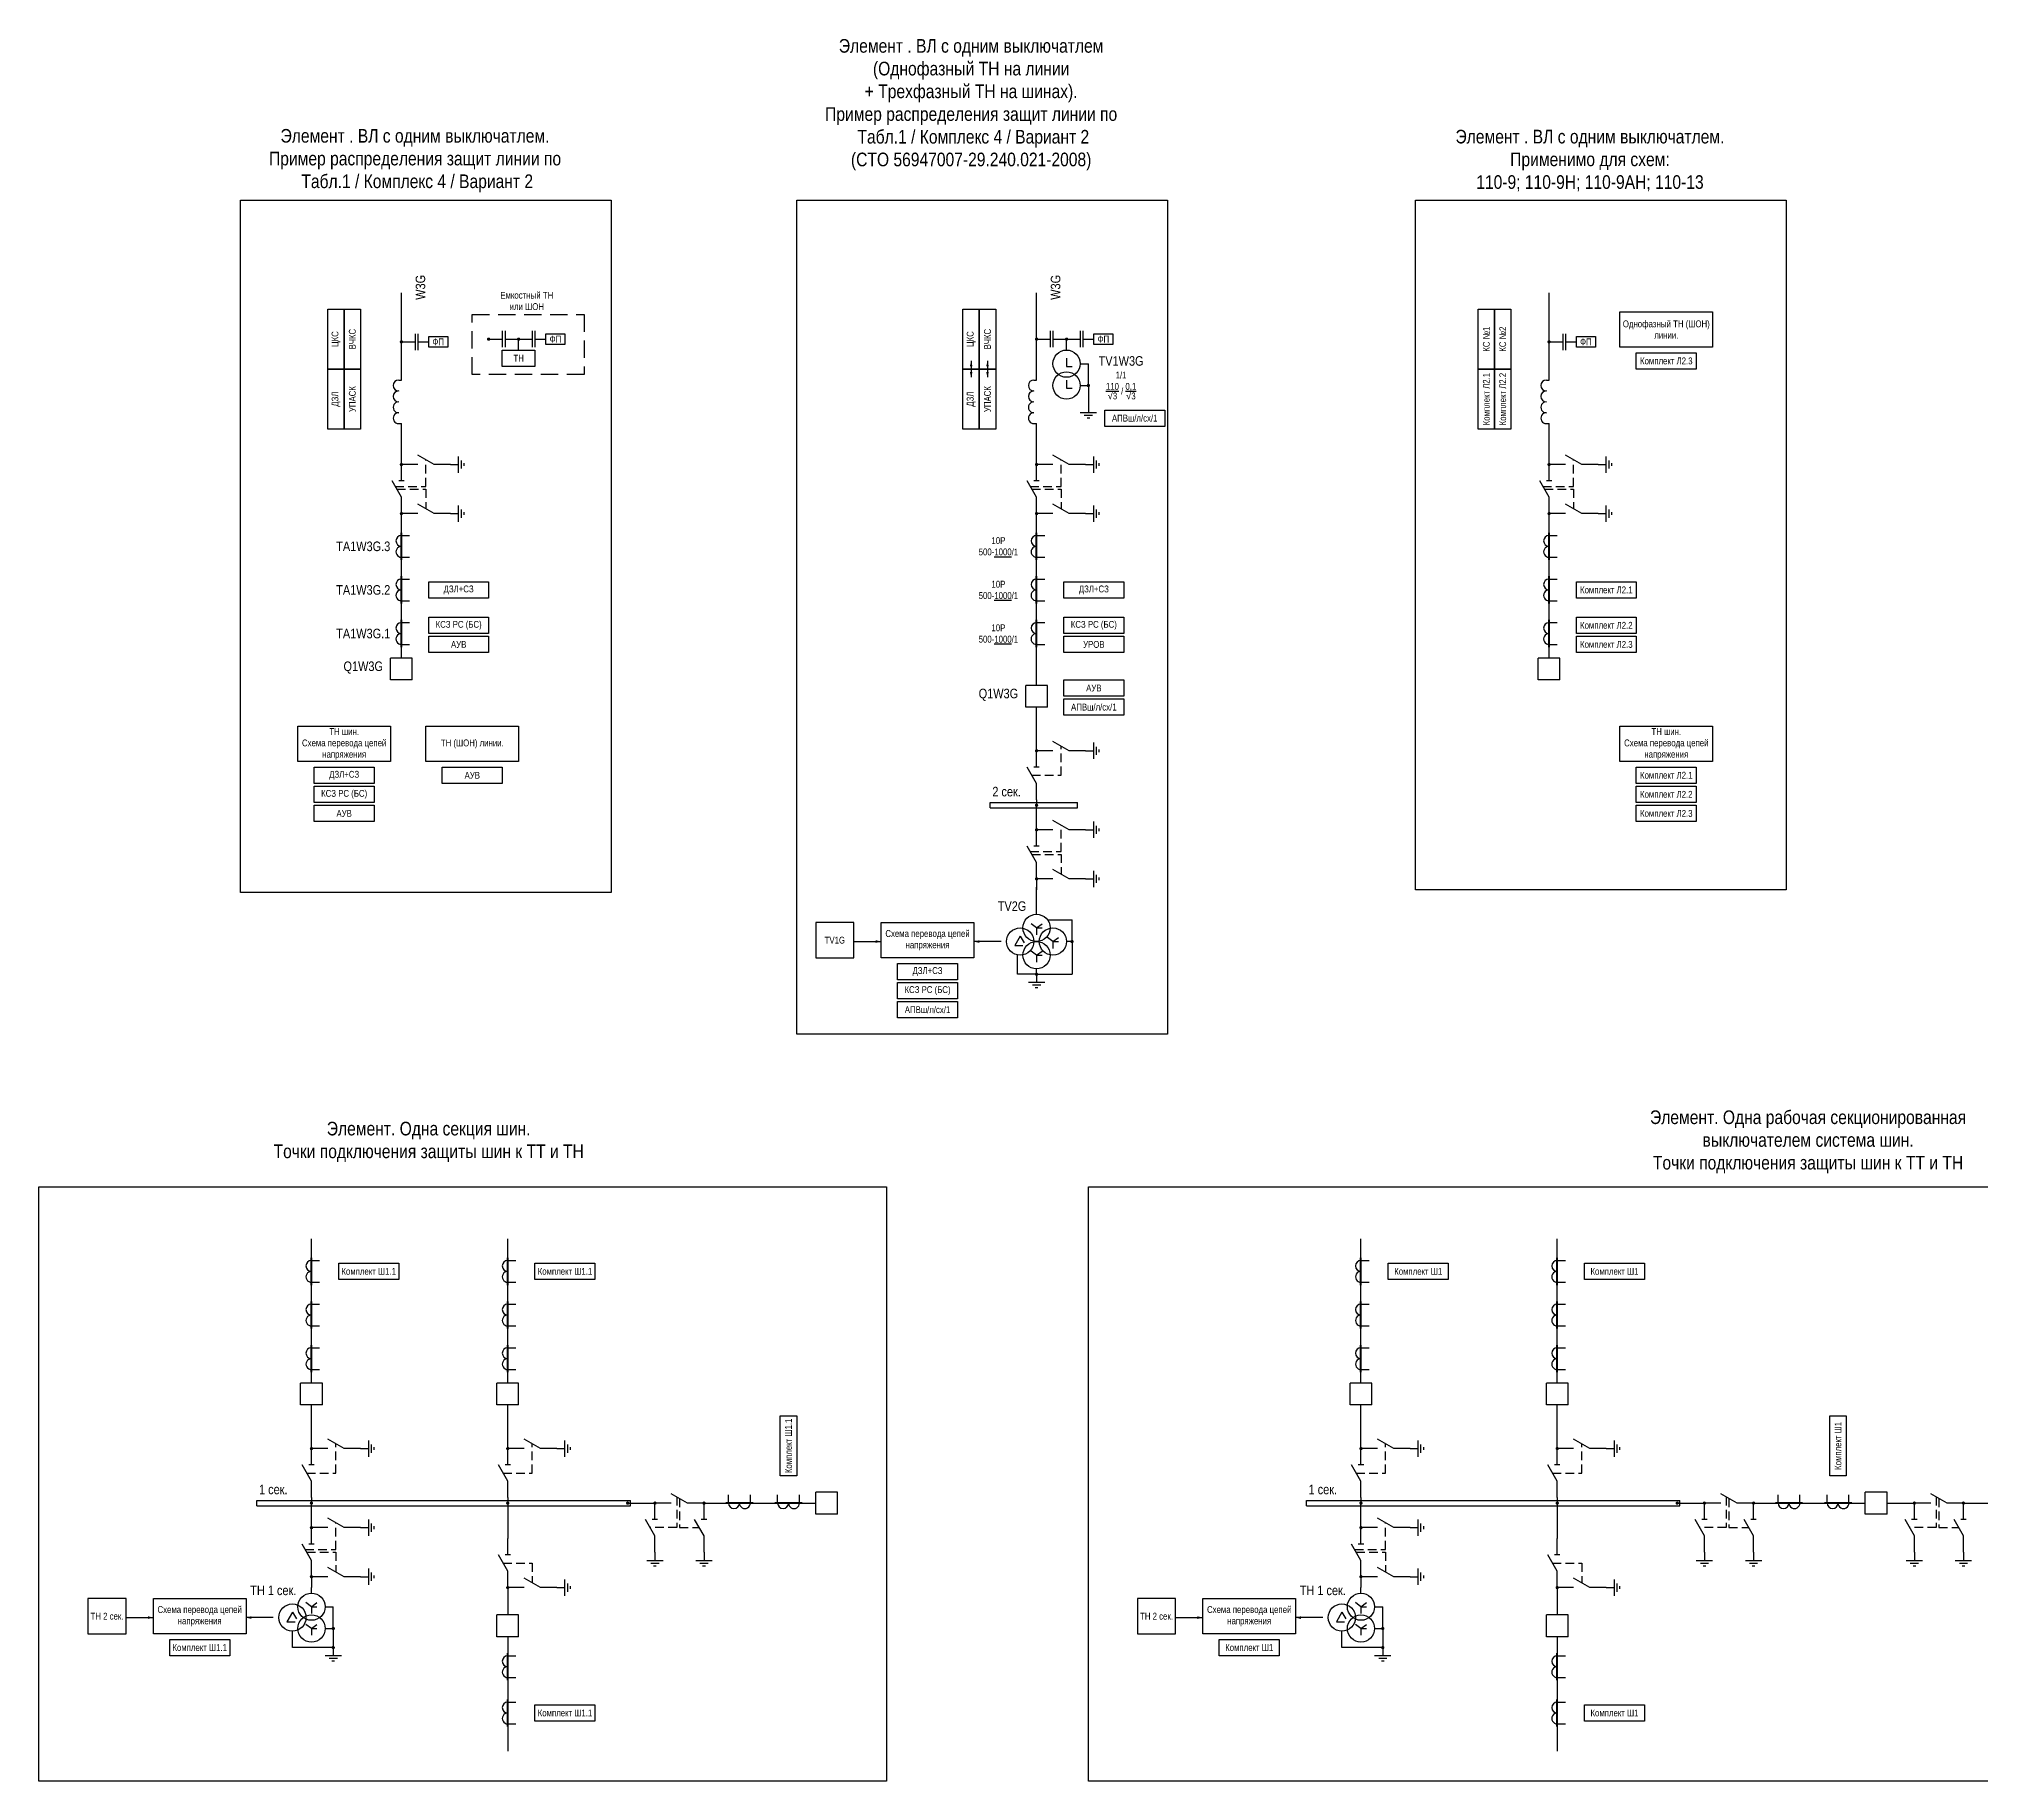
# Model space of a CAD drawing. Header units: millimetres. Extents: x -73 to 1780, y 0 to 1300.
# Drawn here: x 566 to 1278, y 343 to 982 of the extents above; entities that cross this region are included whole.
import ezdxf
from ezdxf.enums import TextEntityAlignment as Align

# ---------------------------------------------------------------- set-up
doc = ezdxf.new("R2010")
doc.units = ezdxf.units.MM
doc.linetypes.add('штриховая2', pattern=[9.525, 6.35, -3.175])
doc.layers.add('Основная', color=7, linetype='Continuous')
doc.styles.get("Standard").update_dxf_attribs({"font": 'ARIALN.TTF'})
doc.styles.add('Вывод', font='tahoma.ttf', dxfattribs={"height": 2.5})
doc.styles.add('Компонент', font='ARIALN.TTF', dxfattribs={"height": 3.5})

# ---------------------------------------------------------------- blocks, each defined once
blk = doc.blocks.new('*U14')
at = {"layer": 'Основная', "color": 0}
blk.add_line((0, 0), (6, 3.43), dxfattribs=at)
blk = doc.blocks.new('*U26')
at = {"layer": 'Основная', "color": 0}
for p, q in [((-3, 0), (-9, 0)), ((9, 0), (3, 0))]:
    blk.add_line(p, q, dxfattribs=at)
at = {"layer": 'Основная', "ltscale": 0.25, "xscale": -1}
blk.add_blockref('*U14', (3, 0), dxfattribs=at)
at = {"layer": 'Основная'}
for tag, height, style, p in [('ОУ', 3.5, 'Компонент', (-25, 0)), ('В1', 2.5, 'Вывод', (-7, -2)), ('В2', 2.5, 'Вывод', (7, -2))]:
    blk.add_attdef(tag, text='', height=height, dxfattribs=dict(at, style=style)).set_placement(p, align=Align.MIDDLE_CENTER)
blk = doc.blocks.new('*U27')
at = {"layer": 'Основная'}
for p, q in [((-3, 0), (0, 0)), ((0, -3), (0, 3)), ((1, -1.5), (1, 1.5)), ((2, -0.5), (2, 0.5))]:
    blk.add_line(p, q, dxfattribs=at)
blk = doc.blocks.new('*U16')
at = {"layer": 'Основная', "color": 0}
blk.add_line((0, -1), (0, 1), dxfattribs=at)
blk = doc.blocks.new('*U25')
at = {"layer": 'Основная', "color": 0}
for p, q in [((0, 3), (0, 9)), ((0, -9), (0, -3))]:
    blk.add_line(p, q, dxfattribs=at)
at = {"ltscale": 0.25, "rotation": 89.99999999999999}
blk.add_blockref('*U16', (0, 3), dxfattribs=at)
at = {"layer": 'Основная', "ltscale": 0.25, "rotation": 89.99999999999999}
blk.add_blockref('*U14', (0, -3), dxfattribs=at)
at = {"layer": 'Основная'}
for tag, height, style, p in [('В1', 2.5, 'Вывод', (2, 7)), ('ОУ', 3.5, 'Компонент', (-12, 0)), ('В2', 2.5, 'Вывод', (2, -7))]:
    blk.add_attdef(tag, text='', height=height, dxfattribs=dict(at, style=style)).set_placement(p, align=Align.MIDDLE_CENTER)
blk = doc.blocks.new('*U36')
at = {"ltscale": 0.25, "const_width": 0.6}
blk.add_lwpolyline([(0, -0.3, 1), (0, 0.3, 1)], format="xyb", close=True, dxfattribs=at)
at = {"layer": 'Основная', "color": 0}
for p, q in [((0, 7), (0, 9)), ((0, 2), (0, 7)), ((0, 0), (0, 2))]:
    blk.add_line(p, q, dxfattribs=at)
blk = doc.blocks.new('*U35')
at = {"ltscale": 0.25}
for p, q in [((0, 8), (1, 8)), ((0, -8), (1, -8))]:
    blk.add_line(p, q, dxfattribs=at)
for centre, major_axis, start_param, end_param in [((0, 6), (0, -2), 3.141593, 6.283185), ((0, -2), (-2, 0), 4.712389, 7.853982), ((0, 2), (0, -2), 3.141593, 6.283185), ((0, -6), (-2, 0), 4.712389, 7.853982)]:
    blk.add_ellipse(centre, major_axis=major_axis, ratio=1, start_param=start_param, end_param=end_param, dxfattribs=at)
at = {"layer": 'Основная'}
for tag, height, style, p in [('В1', 2.5, 'Вывод', (5, 6)), ('ОУ', 3.5, 'Компонент', (-6, 0)), ('В2', 2.5, 'Вывод', (5, -6))]:
    blk.add_attdef(tag, text='', height=height, dxfattribs=dict(at, style=style)).set_placement(p, align=Align.MIDDLE_CENTER)
blk = doc.blocks.new('*U68')
at = {"layer": 'Основная'}
for p, q in [((0, 0), (-8, 0)), ((-8, -8), (-8, 0)), ((0, -8), (0, 0)), ((0, -8), (-8, -8))]:
    blk.add_line(p, q, dxfattribs=at)
at = {"layer": 'Основная', "style": 'Компонент'}
blk.add_attdef('ОУ', text='', height=3.5, dxfattribs=at).set_placement((-18, -3), align=Align.MIDDLE_CENTER)
blk = doc.blocks.new('*U69')
at = {"ltscale": 0.25}
for p, q in [((0, 4), (3, 4)), ((0, -4), (3, -4))]:
    blk.add_line(p, q, dxfattribs=at)
for centre, major_axis, start_param, end_param in [((0, -2), (-2, 0), 4.712389, 7.853982), ((0, 2), (0, -2), 3.141593, 6.283185)]:
    blk.add_ellipse(centre, major_axis=major_axis, ratio=1, start_param=start_param, end_param=end_param, dxfattribs=at)
at = {"layer": 'Основная', "color": 0, "lineweight": 50}
blk.add_line((0, -5), (0, 5), dxfattribs=at)
at = {"layer": 'Основная'}
for tag, height, style, p in [('В1', 2.5, 'Вывод', (5, 6)), ('ОУ', 3.5, 'Компонент', (-14, 0)), ('В2', 2.5, 'Вывод', (5, -6))]:
    blk.add_attdef(tag, text='', height=height, dxfattribs=dict(at, style=style)).set_placement(p, align=Align.MIDDLE_CENTER)
blk = doc.blocks.new('*U29')
at = {"layer": 'Основная'}
for p, q in [((0, 0), (-8, 0)), ((-8, -8), (-8, 0)), ((0, -8), (0, 0)), ((0, -8), (-8, -8))]:
    blk.add_line(p, q, dxfattribs=at)
at = {"layer": 'Основная', "style": 'Компонент'}
blk.add_attdef('ОУ', text='', height=3.5, dxfattribs=at).set_placement((-15, -3), align=Align.MIDDLE_CENTER)
blk = doc.blocks.new('*U52')
at = {"ltscale": 0.25}
for p, q in [((0, 4), (3, 4)), ((0, -4), (3, -4))]:
    blk.add_line(p, q, dxfattribs=at)
for centre, major_axis, start_param, end_param in [((0, -2), (-2, 0), 4.712389, 7.853982), ((0, 2), (0, -2), 3.141593, 6.283185)]:
    blk.add_ellipse(centre, major_axis=major_axis, ratio=1, start_param=start_param, end_param=end_param, dxfattribs=at)
at = {"layer": 'Основная', "color": 0, "lineweight": 50}
blk.add_line((0, -5), (0, 5), dxfattribs=at)
at = {"layer": 'Основная'}
for tag, height, style, p in [('В1', 2.5, 'Вывод', (5, 6)), ('ОУ', 3.5, 'Компонент', (-6, 0)), ('В2', 2.5, 'Вывод', (5, -6))]:
    blk.add_attdef(tag, text='', height=height, dxfattribs=dict(at, style=style)).set_placement(p, align=Align.MIDDLE_CENTER)
blk = doc.blocks.new('*U70')
at = {"ltscale": 0.25}
for p, q in [((0, 4), (3, 4)), ((0, -4), (3, -4))]:
    blk.add_line(p, q, dxfattribs=at)
for centre, major_axis, start_param, end_param in [((0, -2), (-2, 0), 4.712389, 7.853982), ((0, 2), (0, -2), 3.141593, 6.283185)]:
    blk.add_ellipse(centre, major_axis=major_axis, ratio=1, start_param=start_param, end_param=end_param, dxfattribs=at)
at = {"layer": 'Основная', "color": 0, "lineweight": 50}
blk.add_line((0, -5), (0, 5), dxfattribs=at)
at = {"layer": 'Основная'}
for tag, height, style, p in [('В1', 2.5, 'Вывод', (5, 6)), ('ОУ', 3.5, 'Компонент', (-14, 2)), ('В2', 2.5, 'Вывод', (5, -6))]:
    blk.add_attdef(tag, text='', height=height, dxfattribs=dict(at, style=style)).set_placement(p, align=Align.MIDDLE_CENTER)
blk = doc.blocks.new('*U63')
at = {"ltscale": 0.35}
for p, q in [((0, 2), (0, -1)), ((0, -1), (2, -1))]:
    blk.add_line(p, q, dxfattribs=at)
blk.add_circle((0, 0), 5, dxfattribs=at)
at = {"ltscale": 0.35, "style": 'Компонент'}
blk.add_attdef('ОУ', text='', height=3.5, dxfattribs=at).set_placement((0, 8), align=Align.MIDDLE_CENTER)
blk = doc.blocks.new('*U67')
at = {"ltscale": 0.35}
for p, q in [((0, 2), (0, -1)), ((0, -1), (2, -1))]:
    blk.add_line(p, q, dxfattribs=at)
blk.add_circle((0, 0), 5, dxfattribs=at)
at = {"ltscale": 0.35, "style": 'Компонент'}
blk.add_attdef('ОУ', text='', height=3.5, dxfattribs=at).set_placement((20, 1), align=Align.MIDDLE_CENTER)
blk = doc.blocks.new('*U46')
at = {"ltscale": 0.25, "const_width": 0.6}
blk.add_lwpolyline([(0, -0.3, 1), (0, 0.3, 1)], format="xyb", close=True, dxfattribs=at)
at = {"layer": 'Основная', "color": 0}
for p, q in [((0, 6), (0, 8)), ((0, 2), (0, 6)), ((0, 0), (0, 2))]:
    blk.add_line(p, q, dxfattribs=at)
blk = doc.blocks.new('*U42')
at = {"layer": 'Основная'}
for p, q in [((3, 0), (-3, 0)), ((0, 3), (0, 0)), ((1.5, -1), (-1.5, -1)), ((0.5, -2), (-0.5, -2))]:
    blk.add_line(p, q, dxfattribs=at)
blk = doc.blocks.new('*U71')
at = {"layer": 'Основная', "color": 0}
for p, q in [((0, 0), (32, 0)), ((0, -2), (0, 0)), ((32, -2), (32, 0)), ((0, -2), (32, -2))]:
    blk.add_line(p, q, dxfattribs=at)
at = {"layer": 'Основная', "style": 'Компонент'}
blk.add_attdef('ОШ', text='', height=3.5, dxfattribs=at).set_placement((6, 4), align=Align.MIDDLE_CENTER)
blk = doc.blocks.new('*U30')
at = {"ltscale": 0.25, "const_width": 0.6}
blk.add_lwpolyline([(0, -0.3, 1), (0, 0.3, 1)], format="xyb", close=True, dxfattribs=at)
at = {"layer": 'Основная', "color": 0}
for p, q in [((0, 14), (0, 16)), ((0, 2), (0, 14)), ((0, 0), (0, 2))]:
    blk.add_line(p, q, dxfattribs=at)
blk = doc.blocks.new('*U43')
at = {"ltscale": 0.25, "const_width": 0.6}
blk.add_lwpolyline([(0, -0.3, 1), (0, 0.3, 1)], format="xyb", close=True, dxfattribs=at)
at = {"layer": 'Основная', "color": 0}
for p, q in [((0, 7), (0, 9)), ((0, 2), (0, 7)), ((0, 0), (0, 2))]:
    blk.add_line(p, q, dxfattribs=at)
blk = doc.blocks.new('*U44')
at = {"ltscale": 0.25, "const_width": 0.6}
blk.add_lwpolyline([(0, 0.3, 1), (0, -0.3, 1)], format="xyb", close=True, dxfattribs=at)
at = {"layer": 'Основная', "color": 0}
for p, q in [((0, 0), (0, -2)), ((0, -2), (0, -2)), ((0, -2), (0, -4))]:
    blk.add_line(p, q, dxfattribs=at)
blk = doc.blocks.new('*U40')
at = {"ltscale": 0.35}
for p, q in [((0, 2), (-2, -1.5)), ((0, 2), (1.5, -0.5)), ((-2, -1.5), (1, -1.5))]:
    blk.add_line(p, q, dxfattribs=at)
blk.add_circle((0, 0), 5, dxfattribs=at)
at = {"ltscale": 0.35, "style": 'Компонент'}
blk.add_attdef('ОУ', text='', height=3.5, dxfattribs=at).set_placement((-3, 10), align=Align.MIDDLE_CENTER)
blk = doc.blocks.new('*U39')
at = {"ltscale": 0.35}
for q in [(-2, 1.5), (2, 1.5), (2, 0), (0, -2.5)]:
    blk.add_line((0, 0), q, dxfattribs=at)
blk.add_circle((0, 0), 5, dxfattribs=at)
at = {"ltscale": 0.35, "style": 'Компонент'}
blk.add_attdef('ОУ', text='', height=3.5, dxfattribs=at).set_placement((0, 8), align=Align.MIDDLE_CENTER)
blk = doc.blocks.new('*U66')
at = {"ltscale": 0.35}
for q in [(-2, 1.5), (2, 1.5), (2, 0), (0, -2.5)]:
    blk.add_line((0, 0), q, dxfattribs=at)
blk.add_circle((0, 0), 5, dxfattribs=at)
at = {"ltscale": 0.35, "style": 'Компонент'}
blk.add_attdef('ОУ', text='', height=3.5, dxfattribs=at).set_placement((-9, 8), align=Align.MIDDLE_CENTER)
blk = doc.blocks.new('*U48')
at = {"ltscale": 0.25, "const_width": 0.6}
blk.add_lwpolyline([(0.3, 0, 1), (-0.3, 0, 1)], format="xyb", close=True, dxfattribs=at)
at = {"layer": 'Основная', "color": 0}
for p, q in [((-5, 0), (-7, 0)), ((-2, 0), (-5, 0)), ((0, 0), (-2, 0))]:
    blk.add_line(p, q, dxfattribs=at)
blk = doc.blocks.new('*U49')
at = {"ltscale": 0.25, "const_width": 0.6}
blk.add_lwpolyline([(0, -0.3, 1), (0, 0.3, 1)], format="xyb", close=True, dxfattribs=at)
at = {"layer": 'Основная', "color": 0}
for p, q in [((0, 6), (0, 8)), ((0, 2), (0, 6)), ((0, 0), (0, 2))]:
    blk.add_line(p, q, dxfattribs=at)
blk = doc.blocks.new('*U45')
at = {"layer": 'Основная', "color": 0}
for p, q in [((0, 0), (137, 0)), ((0, -2), (0, 0)), ((137, -2), (137, 0)), ((0, -2), (137, -2))]:
    blk.add_line(p, q, dxfattribs=at)
at = {"layer": 'Основная', "style": 'Компонент'}
blk.add_attdef('ОШ', text='', height=3.5, dxfattribs=at).set_placement((6, 4), align=Align.MIDDLE_CENTER)
blk = doc.blocks.new('*U72')
at = {"ltscale": 0.35}
for p, q in [((0, 2), (-2, -1.5)), ((0, 2), (1.5, -0.5)), ((-2, -1.5), (1, -1.5))]:
    blk.add_line(p, q, dxfattribs=at)
blk.add_circle((0, 0), 5, dxfattribs=at)
at = {"ltscale": 0.35, "style": 'Компонент'}
blk.add_attdef('ОУ', text='', height=3.5, dxfattribs=at).set_placement((-7, 10), align=Align.MIDDLE_CENTER)
blk = doc.blocks.new('*U47')
at = {"ltscale": 0.25, "const_width": 0.6}
blk.add_lwpolyline([(0.3, 0, 1), (-0.3, 0, 1)], format="xyb", close=True, dxfattribs=at)
at = {"layer": 'Основная', "color": 0}
for p, q in [((-13, 0), (-15, 0)), ((-2, 0), (-13, 0)), ((0, 0), (-2, 0))]:
    blk.add_line(p, q, dxfattribs=at)
blk = doc.blocks.new('*U50')
at = {"layer": 'Основная', "color": 0}
for p, q in [((-3, 0), (-9, 0)), ((9, 0), (3, 0))]:
    blk.add_line(p, q, dxfattribs=at)
at = {"layer": 'Основная', "ltscale": 0.25, "xscale": -1}
blk.add_blockref('*U14', (3, 0), dxfattribs=at)
at = {"layer": 'Основная'}
for tag, height, style, p in [('ОУ', 3.5, 'Компонент', (-25, 0)), ('В1', 2.5, 'Вывод', (-7, -2)), ('В2', 2.5, 'Вывод', (7, -2))]:
    blk.add_attdef(tag, text='', height=height, dxfattribs=dict(at, style=style)).set_placement(p, align=Align.MIDDLE_CENTER)
blk = doc.blocks.new('*U51')
at = {"layer": 'Основная'}
for p, q in [((-3, 0), (3, 0)), ((0, 3), (0, 0)), ((-1.5, -1), (1.5, -1)), ((-0.5, -2), (0.5, -2))]:
    blk.add_line(p, q, dxfattribs=at)
blk = doc.blocks.new('*U53')
at = {"ltscale": 0.25}
for p, q in [((-4, 0), (-4, 3)), ((4, 0), (4, 3))]:
    blk.add_line(p, q, dxfattribs=at)
for centre, major_axis, start_param, end_param in [((2, 0), (0, -2), 4.712389, 7.853982), ((-2, 0), (2, 0), 3.141593, 6.283185)]:
    blk.add_ellipse(centre, major_axis=major_axis, ratio=1, start_param=start_param, end_param=end_param, dxfattribs=at)
at = {"layer": 'Основная', "color": 0, "lineweight": 50}
blk.add_line((5, 0), (-5, 0), dxfattribs=at)
at = {"layer": 'Основная'}
for tag, height, style, p in [('В1', 2.5, 'Вывод', (-6, 5)), ('В2', 2.5, 'Вывод', (6, 5)), ('ОУ', 3.5, 'Компонент', (0, -6))]:
    blk.add_attdef(tag, text='', height=height, dxfattribs=dict(at, style=style)).set_placement(p, align=Align.MIDDLE_CENTER)
blk = doc.blocks.new('*U54')
at = {"ltscale": 0.25, "const_width": 0.6}
blk.add_lwpolyline([(0, 0.3, 1), (0, -0.3, 1)], format="xyb", close=True, dxfattribs=at)
at = {"layer": 'Основная', "color": 0}
for p, q in [((0, 0), (0, -2)), ((0, -2), (0, -8)), ((0, -8), (0, -10))]:
    blk.add_line(p, q, dxfattribs=at)

msp = doc.modelspace()

# ---------------------------------------------------------------- linework, layer by layer
at = {"ltscale": 0.25, "const_width": 0.6}
for points in [[(698.7, 871, 1), (699.3, 871, 1)], [(730.7, 872, 1), (731.3, 872, 1)], [(741.7, 872, 1), (742.3, 872, 1)], [(931.7, 872, 1), (932.3, 872, 1)], [(942.7, 872, 1), (943.3, 872, 1)], [(1119.7, 871, 1), (1120.3, 871, 1)], [(698.7, 808, 1), (699.3, 808, 1)], [(931.7, 808, 1), (932.3, 808, 1)], [(1119.7, 808, 1), (1120.3, 808, 1)], [(931.7, 701, 1), (932.3, 701, 1)], [(931.7, 701, 1), (932.3, 701, 1)], [(665.7, 445, 1), (666.3, 445, 1)], [(737.7, 445, 1), (738.3, 445, 1)], [(781.7, 445, 1), (782.3, 445, 1)], [(791.7, 445, 1), (792.3, 445, 1)], [(809.7, 445, 1), (810.3, 445, 1)], [(1050.7, 445, 1), (1051.3, 445, 1)], [(1122.7, 445, 1), (1123.3, 445, 1)], [(1166.7, 445, 1), (1167.3, 445, 1)], [(1176.7, 445, 1), (1177.3, 445, 1)], [(1194.7, 445, 1), (1195.3, 445, 1)], [(1253.7, 445, 1), (1254.3, 445, 1)], [(1271.7, 445, 1), (1272.3, 445, 1)]]:
    msp.add_lwpolyline(points, format="xyb", close=True, dxfattribs=at)
at = {"layer": 'Основная'}
for points in [[(640, 923), (776, 923), (776, 669), (640, 669)], [(844, 923), (980, 923), (980, 617), (844, 617)], [(1071, 923), (1207, 923), (1207, 670), (1071, 670)], [(1180, 882), (1180, 869), (1146, 869), (1146, 882)], [(709, 873), (716, 873), (716, 869), (709, 869)], [(752, 874), (759, 874), (759, 870), (752, 870)], [(953, 874), (960, 874), (960, 870), (953, 870)], [(1130, 873), (1137, 873), (1137, 869), (1130, 869)], [(736, 868), (748, 868), (748, 862), (736, 862)], [(695, 730), (695, 717), (661, 717), (661, 730)], [(742, 730), (742, 717), (708, 717), (708, 730)], [(1180, 730), (1180, 717), (1146, 717), (1146, 730)], [(865, 658), (851, 658), (851, 645), (865, 645)], [(909, 658), (909, 645), (875, 645), (875, 658)], [(566, 561), (877, 561), (877, 343), (566, 343)], [(951, 561), (1490, 561), (1490, 343), (951, 343)], [(598, 410), (584, 410), (584, 397), (598, 397)], [(642, 410), (642, 397), (608, 397), (608, 410)], [(983, 410), (969, 410), (969, 397), (983, 397)], [(1027, 410), (1027, 397), (993, 397), (993, 410)]]:
    msp.add_lwpolyline(points, close=True, dxfattribs=at)
for points in [[(699, 857), (699, 889)], [(932, 857), (932, 889)], [(1120, 857), (1120, 889)], [(699, 871), (704, 871)], [(704, 874), (704, 868)], [(705, 874), (705, 868)], [(705, 871), (709, 871)], [(731, 872), (736, 872)], [(736, 875), (736, 869)], [(737, 875), (737, 869)], [(737, 872), (747, 872)], [(742, 868), (742, 872)], [(747, 875), (747, 869)], [(748, 875), (748, 869)], [(748, 872), (752, 872)], [(932, 872), (937, 872)], [(937, 875), (937, 869)], [(938, 875), (938, 869)], [(938, 872), (948, 872)], [(943, 868), (943, 872)], [(948, 875), (948, 869)], [(949, 875), (949, 869)], [(949, 872), (953, 872)], [(1120, 871), (1125, 871)], [(1125, 874), (1125, 868)], [(1126, 874), (1126, 868)], [(1126, 871), (1130, 871)], [(908, 864), (908, 858)], [(914, 864), (914, 858)], [(699, 835), (699, 841)], [(932, 835), (932, 841)], [(1120, 835), (1120, 841)], [(699, 755), (699, 808)], [(932, 745), (932, 808)], [(1120, 755), (1120, 808)], [(932, 703), (932, 701)], [(932, 703), (932, 701)], [(932, 661), (932, 671)], [(936, 659), (945, 659)], [(865, 651), (875, 651)], [(919, 651), (909, 651)], [(945, 651), (943, 651)], [(945, 651), (945, 639)], [(932, 639), (932, 641)], [(932, 639), (945, 639)], [(666, 489), (666, 542)], [(738, 489), (738, 542)], [(1051, 489), (1051, 542)], [(1123, 489), (1123, 542)], [(666, 447), (666, 445)], [(738, 447), (738, 445)], [(738, 445), (738, 432)], [(782, 445), (792, 445)], [(810, 445), (851, 445)], [(1051, 447), (1051, 445)], [(1123, 447), (1123, 445)], [(1123, 445), (1123, 432)], [(1167, 445), (1177, 445)], [(1195, 445), (1236, 445)], [(1244, 445), (1254, 445)], [(1272, 445), (1283, 445)], [(666, 412), (666, 414)], [(1051, 412), (1051, 414)], [(598, 403), (608, 403)], [(652, 403), (642, 403)], [(983, 403), (993, 403)], [(1037, 403), (1027, 403)], [(738, 396), (738, 354)], [(1123, 396), (1123, 354)]]:
    msp.add_lwpolyline(points, dxfattribs=at)
at = {"layer": 'Основная', "color": 5}
for points in [[(672, 861), (672, 883), (678, 883), (678, 861)], [(678, 861), (678, 883), (684, 883), (684, 861)], [(905, 861), (905, 883), (911, 883), (911, 861)], [(911, 861), (911, 883), (917, 883), (917, 861)], [(1094, 861), (1094, 883), (1100, 883), (1100, 861)], [(1100, 861), (1100, 883), (1106, 883), (1106, 861)], [(1152, 867), (1174, 867), (1174, 861), (1152, 861)], [(672, 839), (672, 861), (678, 861), (678, 839)], [(678, 839), (678, 861), (684, 861), (684, 839)], [(905, 839), (905, 861), (911, 861), (911, 839)], [(911, 839), (911, 861), (917, 861), (917, 839)], [(1094, 839), (1094, 861), (1100, 861), (1100, 839)], [(1100, 839), (1100, 861), (1106, 861), (1106, 839)], [(957, 846), (979, 846), (979, 840), (957, 840)], [(709, 783), (731, 783), (731, 777), (709, 777)], [(942, 783), (964, 783), (964, 777), (942, 777)], [(1130, 783), (1152, 783), (1152, 777), (1130, 777)], [(709, 770), (731, 770), (731, 764), (709, 764)], [(942, 770), (964, 770), (964, 764), (942, 764)], [(1130, 770), (1152, 770), (1152, 764), (1130, 764)], [(709, 763), (731, 763), (731, 757), (709, 757)], [(942, 763), (964, 763), (964, 757), (942, 757)], [(1130, 763), (1152, 763), (1152, 757), (1130, 757)], [(942, 747), (964, 747), (964, 741), (942, 741)], [(942, 740), (964, 740), (964, 734), (942, 734)], [(667, 715), (689, 715), (689, 709), (667, 709)], [(714, 715), (736, 715), (736, 709), (714, 709)], [(1152, 715), (1174, 715), (1174, 709), (1152, 709)], [(667, 708), (689, 708), (689, 702), (667, 702)], [(1152, 708), (1174, 708), (1174, 702), (1152, 702)], [(667, 701), (689, 701), (689, 695), (667, 695)], [(1152, 701), (1174, 701), (1174, 695), (1152, 695)], [(881, 643), (903, 643), (903, 637), (881, 637)], [(881, 636), (903, 636), (903, 630), (881, 630)], [(881, 629), (903, 629), (903, 623), (881, 623)], [(676, 533), (698, 533), (698, 527), (676, 527)], [(748, 533), (770, 533), (770, 527), (748, 527)], [(1061, 533), (1083, 533), (1083, 527), (1061, 527)], [(1133, 533), (1155, 533), (1155, 527), (1133, 527)], [(838, 455), (838, 477), (844, 477), (844, 455)], [(1223, 455), (1223, 477), (1229, 477), (1229, 455)], [(614, 395), (636, 395), (636, 389), (614, 389)], [(999, 395), (1021, 395), (1021, 389), (999, 389)], [(748, 371), (770, 371), (770, 365), (748, 365)], [(1133, 371), (1155, 371), (1155, 365), (1133, 365)]]:
    msp.add_lwpolyline(points, close=True, dxfattribs=at)
at = {"layer": 'Основная', "linetype": 'штриховая2'}
msp.add_lwpolyline([(725, 881), (766, 881), (766, 859), (725, 859)], close=True, dxfattribs=at)
at = {"layer": 'Основная'}
for points in [[(908, 864, 0, 1, 0), (908, 862, 0, 0, 0)], [(914, 864, 0, 1, 0), (914, 862, 0, 0, 0)], [(908, 858, 0, 1, 0), (908, 860, 0, 0, 0)], [(914, 858, 0, 1, 0), (914, 860, 0, 0, 0)], [(875, 651, 0, 1, 0), (873, 651, 0, 0, 0)], [(909, 651, 0, 1, 0), (911, 651, 0, 0, 0)], [(608, 403, 0, 1, 0), (606, 403, 0, 0, 0)], [(642, 403, 0, 1, 0), (644, 403, 0, 0, 0)], [(993, 403, 0, 1, 0), (991, 403, 0, 0, 0)], [(1027, 403, 0, 1, 0), (1029, 403, 0, 0, 0)]]:
    msp.add_lwpolyline(points, format="xyseb", dxfattribs=at)
at = {"layer": 'Основная', "ltscale": 100}
for points in [[(948, 863), (951, 863)], [(948, 855), (951, 855)], [(951, 855), (951, 848)], [(925, 639), (925, 646)], [(671, 407), (674, 407)], [(1056, 407), (1059, 407)], [(671, 399), (674, 399)], [(674, 399), (674, 392)], [(1056, 399), (1059, 399)], [(1059, 399), (1059, 392)], [(659, 392), (659, 398)], [(1044, 392), (1044, 398)]]:
    msp.add_lwpolyline(points, dxfattribs=at)
at = {"layer": 'Основная', "linetype": 'штриховая2', "ltscale": 0.5}
for points in [[(696.71, 818), (708, 818), (708, 827.71)], [(929.71, 818), (941, 818), (941, 827.71)], [(1117.71, 818), (1129, 818), (1129, 827.71)], [(697.29, 817), (708, 817), (708, 809.71)], [(930.29, 817), (941, 817), (941, 809.71)], [(1118.29, 817), (1129, 817), (1129, 809.71)], [(930.29, 712), (941, 712), (941, 722.71)], [(929.71, 684), (941, 684), (941, 693.71)], [(930.29, 683), (941, 683), (941, 675.71)], [(664.29, 456), (675, 456), (675, 466.71)], [(736.29, 456), (747, 456), (747, 466.71)], [(1049.29, 456), (1060, 456), (1060, 466.71)], [(1121.29, 456), (1132, 456), (1132, 466.71)], [(800, 447.29), (800, 436), (790.29, 436)], [(801, 446.71), (801, 436), (808.29, 436)], [(1185, 447.29), (1185, 436), (1175.29, 436)], [(1186, 446.71), (1186, 436), (1193.29, 436)], [(1262, 447.29), (1262, 436), (1252.29, 436)], [(1263, 446.71), (1263, 436), (1270.29, 436)], [(663.71, 428), (675, 428), (675, 437.71)], [(1048.71, 428), (1060, 428), (1060, 437.71)], [(664.29, 427), (675, 427), (675, 419.71)], [(736.29, 423), (747, 423), (747, 415.71)], [(1049.29, 427), (1060, 427), (1060, 419.71)], [(1121.29, 423), (1132, 423), (1132, 415.71)]]:
    msp.add_lwpolyline(points, dxfattribs=at)

# ---------------------------------------------------------------- block references
at = {"layer": 'Основная', "ltscale": 0.35}
for name, p, values in [('*U67', (943, 863), {'ОУ': 'TV1W3G'}), ('*U66', (932, 656), {'ОУ': 'TV2G'}), ('*U72', (659, 403), {'ОУ': 'ТН 1 сек.'}), ('*U72', (1044, 403), {'ОУ': 'ТН 1 сек.'})]:
    msp.add_blockref(name, p, dxfattribs=at).add_auto_attribs(values)
at = {"layer": 'Основная', "ltscale": 0.25}
for name, p in [('*U46', (951, 855)), ('*U42', (951, 845)), ('*U36', (699, 826)), ('*U36', (932, 826)), ('*U36', (1120, 826)), ('*U26', (708, 826)), ('*U27', (720, 826)), ('*U26', (941, 826)), ('*U27', (953, 826)), ('*U26', (1129, 826)), ('*U27', (1141, 826)), ('*U25', (699, 817)), ('*U25', (932, 817)), ('*U25', (1120, 817)), ('*U26', (708, 808)), ('*U27', (720, 808)), ('*U26', (941, 808)), ('*U27', (953, 808)), ('*U26', (1129, 808)), ('*U27', (1141, 808)), ('*U70', (932, 796)), ('*U52', (1120, 796)), ('*U70', (932, 780)), ('*U52', (1120, 780)), ('*U70', (932, 764)), ('*U52', (1120, 764)), ('*U29', (1124, 755)), ('*U30', (932, 721)), ('*U25', (932, 712)), ('*U26', (941, 721)), ('*U27', (953, 721)), ('*U43', (932, 692)), ('*U25', (932, 683)), ('*U26', (941, 692)), ('*U27', (953, 692)), ('*U26', (941, 674)), ('*U27', (953, 674)), ('*U44', (932, 674)), ('*U49', (945, 651)), ('*U48', (932, 639)), ('*U42', (932, 636)), ('*U52', (666, 530)), ('*U52', (738, 530)), ('*U52', (1051, 530)), ('*U52', (1123, 530)), ('*U52', (666, 514)), ('*U52', (738, 514)), ('*U52', (1051, 514)), ('*U52', (1123, 514)), ('*U52', (666, 498)), ('*U52', (738, 498)), ('*U52', (1051, 498)), ('*U52', (1123, 498)), ('*U29', (670, 489)), ('*U29', (742, 489)), ('*U29', (1055, 489)), ('*U29', (1127, 489)), ('*U30', (666, 465)), ('*U30', (738, 465)), ('*U30', (1051, 465)), ('*U30', (1123, 465)), ('*U25', (666, 456)), ('*U26', (675, 465)), ('*U27', (687, 465)), ('*U25', (738, 456)), ('*U26', (747, 465)), ('*U27', (759, 465)), ('*U25', (1051, 456)), ('*U26', (1060, 465)), ('*U27', (1072, 465)), ('*U25', (1123, 456)), ('*U26', (1132, 465)), ('*U27', (1144, 465)), ('*U29', (859, 449)), ('*U29', (1244, 449)), ('*U43', (666, 436)), ('*U25', (792, 436)), ('*U50', (801, 445)), ('*U25', (810, 436)), ('*U53', (823, 445)), ('*U53', (841, 445)), ('*U43', (1051, 436)), ('*U25', (1177, 436)), ('*U50', (1186, 445)), ('*U25', (1195, 436)), ('*U53', (1208, 445)), ('*U53', (1226, 445)), ('*U25', (1254, 436)), ('*U50', (1263, 445)), ('*U25', (1272, 436)), ('*U25', (666, 427)), ('*U26', (675, 436)), ('*U27', (687, 436)), ('*U25', (1051, 427)), ('*U26', (1060, 436)), ('*U27', (1072, 436)), ('*U25', (738, 423)), ('*U25', (1123, 423)), ('*U26', (675, 418)), ('*U27', (687, 418)), ('*U51', (792, 424)), ('*U51', (810, 424)), ('*U26', (1060, 418)), ('*U27', (1072, 418)), ('*U51', (1177, 424)), ('*U51', (1195, 424)), ('*U51', (1254, 424)), ('*U51', (1272, 424)), ('*U44', (666, 418)), ('*U54', (738, 414)), ('*U26', (747, 414)), ('*U27', (759, 414)), ('*U44', (1051, 418)), ('*U54', (1123, 414)), ('*U26', (1132, 414)), ('*U27', (1144, 414)), ('*U46', (674, 399)), ('*U46', (1059, 399)), ('*U29', (742, 404)), ('*U29', (1127, 404)), ('*U47', (674, 392)), ('*U42', (674, 389)), ('*U47', (1059, 392)), ('*U42', (1059, 389)), ('*U52', (738, 385)), ('*U52', (1123, 385)), ('*U52', (738, 368)), ('*U52', (1123, 368))]:
    msp.add_blockref(name, p, dxfattribs=at)
at = {"layer": 'Основная', "ltscale": 0.35}
for name, p in [('*U35', (698, 849)), ('*U35', (931, 849)), ('*U63', (943, 855)), ('*U35', (1119, 849)), ('*U40', (926, 651)), ('*U39', (938, 651)), ('*U39', (932, 646)), ('*U39', (666, 407)), ('*U39', (1051, 407)), ('*U39', (666, 399)), ('*U39', (1051, 399))]:
    msp.add_blockref(name, p, dxfattribs=at)
at = {"layer": 'Основная', "ltscale": 0.25}
ref = msp.add_blockref('*U69', (699, 796), dxfattribs=at)
ref.add_attrib('ОУ', 'TA1W3G.3', dxfattribs={"height": 3.5, "style": 'Компонент'}).set_placement((685, 796), align=Align.MIDDLE_CENTER)
ref = msp.add_blockref('*U69', (699, 780), dxfattribs=at)
ref.add_attrib('ОУ', 'TA1W3G.2', dxfattribs={"height": 3.5, "style": 'Компонент'}).set_placement((685, 780), align=Align.MIDDLE_CENTER)
ref = msp.add_blockref('*U69', (699, 764), dxfattribs=at)
ref.add_attrib('ОУ', 'TA1W3G.1', dxfattribs={"height": 3.5, "style": 'Компонент'}).set_placement((685, 764), align=Align.MIDDLE_CENTER)
for name, p, values in [('*U68', (703, 755), {'ОУ': 'Q1W3G'}), ('*U68', (936, 745), {'ОУ': 'Q1W3G'}), ('*U71', (915, 702.01), {'ОШ': '2 сек.'}), ('*U45', (646, 446.01), {'ОШ': '1 сек.'}), ('*U45', (1031, 446.01), {'ОШ': '1 сек.'})]:
    msp.add_blockref(name, p, dxfattribs=at).add_auto_attribs(values)

# ---------------------------------------------------------------- texts
at = {"layer": 'Основная', "color": 3, "char_height": 5, "width": 132, "attachment_point": 5}
for s, insert in [('Элемент . ВЛ с одним выключатлем (Однофазный ТН на линии \\P+ Трехфазный ТН на шинах).\\PПример распределения защит линии по\\P Табл.1 / Комплекс 4 / Вариант 2\\P(СТО 56947007-29.240.021-2008)', (908, 958)), ('Элемент . ВЛ с одним выключатлем.\\PПример распределения защит линии по\\P Табл.1 / Комплекс 4 / Вариант 2', (704, 937.5)), ('Элемент . ВЛ с одним выключатлем.\\PПрименимо для схем:\\P110-9; 110-9Н; 110-9АН; 110-13', (1135, 937.5)), ('Элемент. Одна секция шин.\\PТочки подключения защиты шин к ТТ и ТН', (709, 577.5)), ('Элемент. Одна рабочая секционированная выключателем система шин.\\PТочки подключения защиты шин к ТТ и ТН', (1215, 577.5))]:
    msp.add_mtext(s, dxfattribs=dict(at, insert=insert))
at = {"layer": 'Основная', "attachment_point": 5, "rotation": 90}
for s, insert, char_height, width in [('W3G', (706, 891), 3.5, 14), ('W3G', (939, 891), 3.5, 14), ('КС №1', (1097, 872), 2.5, 22), ('КС №2', (1103, 872), 2.5, 22), ('ЦКС', (675, 872), 2.5, 22), ('ВЧКС', (681, 872), 2.5, 22), ('ЦКС', (908, 872), 2.5, 22), ('ВЧКС', (914, 872), 2.5, 22), ('Комплект Л2.1', (1097, 850), 2.5, 22), ('Комплект Л2.2', (1103, 850), 2.5, 22), ('ДЗЛ', (675, 850), 2.5, 22), ('УПАСК', (681, 850), 2.5, 22), ('ДЗЛ', (908, 850), 2.5, 22), ('УПАСК', (914, 850), 2.5, 22), ('Комплект Ш1.1', (841, 466), 2.5, 22), ('Комплект Ш1', (1226, 466), 2.5, 22)]:
    msp.add_mtext(s, dxfattribs=dict(at, insert=insert, char_height=char_height, width=width))
at = {"layer": 'Основная', "char_height": 2.5, "attachment_point": 5}
for s, insert, width in [('Емкостный ТН или ШОН', (745, 886), 22), ('Однофазный ТН (ШОН) линии.', (1163, 875.5), 34), ('ФП', (712.5, 871), 7), ('ФП', (755.5, 872), 7), ('ФП', (956.5, 872), 7), ('ФП', (1133.5, 871), 7), ('ТН', (742, 865), 12), ('Комплект Л2.3', (1163, 864), 22), ('\\A1;1/1\\P\\S110/√3; / \\S0,1/√3;', (963, 855), 22), ('АПВш/л/сх/1', (968, 843), 22), ('10Р\\P500-{\\L1000}/1', (918, 796), 22), ('ДЗЛ+СЗ', (720, 780), 22), ('10Р\\P500-{\\L1000}/1', (918, 780), 22), ('ДЗЛ+СЗ', (953, 780), 22), ('Комплект Л2.1', (1141, 780), 22), ('КСЗ РС (БС)', (720, 767), 22), ('10Р\\P500-{\\L1000}/1', (918, 764), 22), ('КСЗ РС (БС)', (953, 767), 22), ('Комплект Л2.2', (1141, 767), 22), ('АУВ', (720, 760), 22), ('УРОВ', (953, 760), 22), ('Комплект Л2.3', (1141, 760), 22), ('АУВ', (953, 744), 22), ('АПВш/л/сх/1', (953, 737), 22), ('ТН шин.\\PСхема перевода цепей напряжения', (678, 723.5), 34), ('ТН шин.\\PСхема перевода цепей напряжения', (1163, 723.5), 34), ('ТН (ШОН) линии.', (725, 723.5), 34), ('ДЗЛ+СЗ', (678, 712), 22), ('АУВ', (725, 712), 22), ('Комплект Л2.1', (1163, 712), 22), ('КСЗ РС (БС)', (678, 705), 22), ('Комплект Л2.2', (1163, 705), 22), ('АУВ', (678, 698), 22), ('Комплект Л2.3', (1163, 698), 22), ('TV1G', (858, 651.5), 14), ('Схема перевода цепей напряжения', (892, 651.5), 34), ('ДЗЛ+СЗ', (892, 640), 22), ('КСЗ РС (БС)', (892, 633), 22), ('АПВш/л/сх/1', (892, 626), 22), ('Комплект Ш1.1', (687, 530), 22), ('Комплект Ш1.1', (759, 530), 22), ('Комплект Ш1', (1072, 530), 22), ('Комплект Ш1', (1144, 530), 22), ('Схема перевода цепей напряжения', (625, 403.5), 34), ('Схема перевода цепей напряжения', (1010, 403.5), 34), ('ТН 2 сек.', (591, 403.5), 14), ('ТН 2 сек.', (976, 403.5), 14), ('Комплект Ш1.1', (625, 392), 22), ('Комплект Ш1', (1010, 392), 22), ('Комплект Ш1.1', (759, 368), 22), ('Комплект Ш1', (1144, 368), 22)]:
    msp.add_mtext(s, dxfattribs=dict(at, insert=insert, width=width))

doc.saveas('drawing.dxf')
